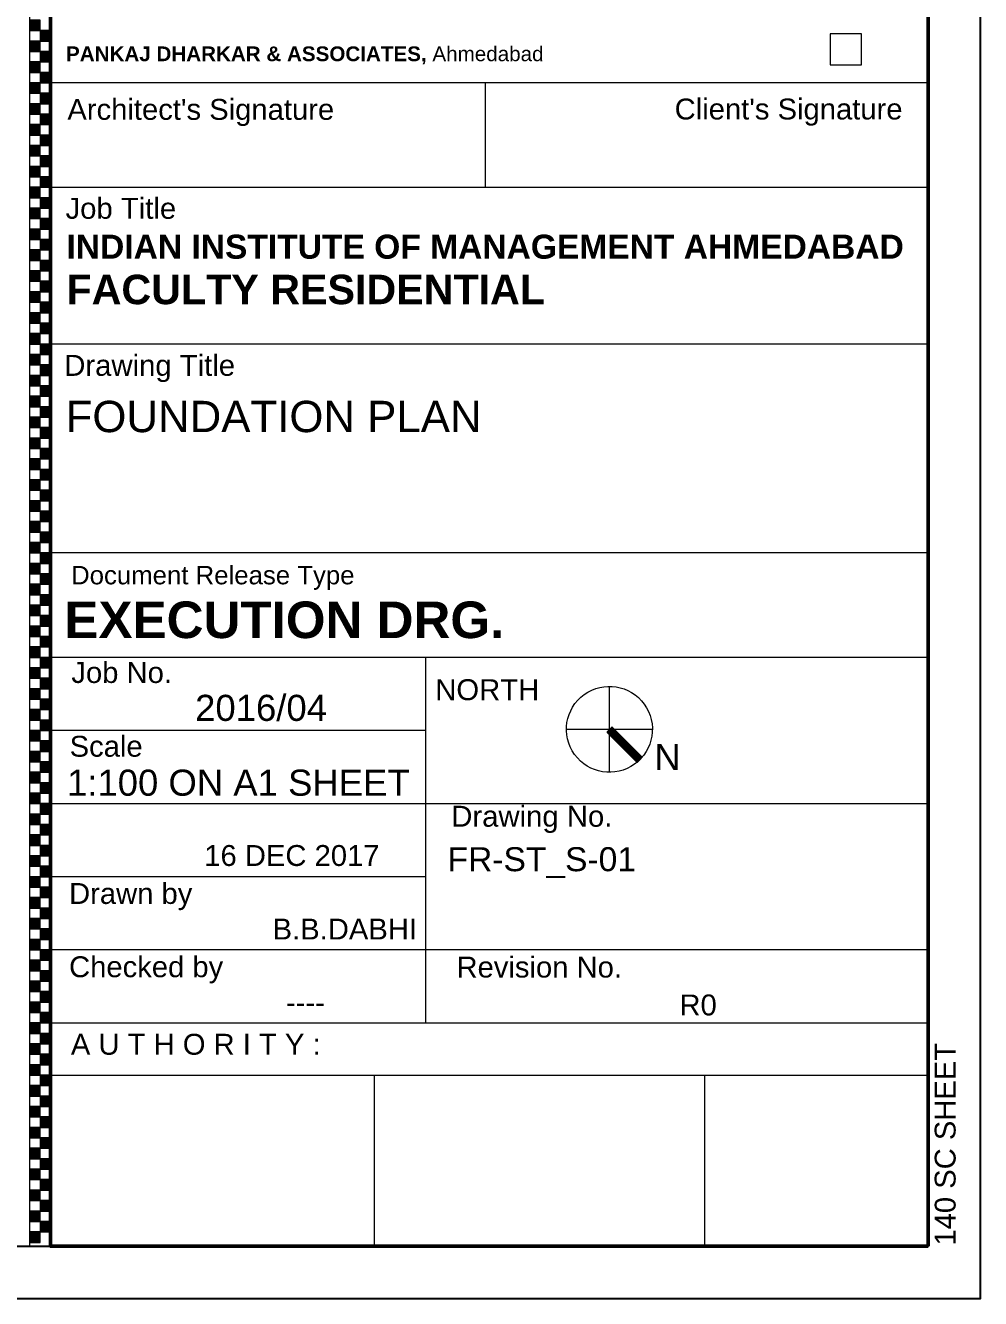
# Model space of a CAD drawing. Extents: x -200722 to 834823, y -494970 to 88783.
# Drawn here: x 327616 to 340413, y -18416 to -1353 of the extents above; entities that cross this region are included whole.
import ezdxf

# ---------------------------------------------------------------- set-up
doc = ezdxf.new("R2010")
doc.units = 0
doc.header["$LTSCALE"] = 100
doc.header["$MEASUREMENT"] = 0
doc.layers.get('0').update_dxf_attribs({"linetype": 'CONTINUOUS'})
doc.layers.get('DEFPOINTS').update_dxf_attribs({"linetype": 'CONTINUOUS'})
doc.layers.add('9_TITLE TEXT', color=7, linetype='CONTINUOUS', lineweight=20)
doc.styles.add('SANSSERIF', font='SAS_____.pfb', dxfattribs={"height": 325})
doc.styles.add('TITLES', font='arial.ttf')

# ---------------------------------------------------------------- blocks, each defined once
blk = doc.blocks.new('TITLE CHAIN')
at = {"layer": '9_TITLE TEXT'}
h = blk.add_hatch(color=256, dxfattribs=at)
h.dxf.hatch_style = 1
h.paths.add_polyline_path([(0, -467.62), (1, -467.62), (1, -466.62), (0, -466.62)])
h = blk.add_hatch(color=256, dxfattribs=at)
h.dxf.hatch_style = 1
h.paths.add_polyline_path([(1, -468.62), (2, -468.62), (2, -467.62), (1, -467.62)])
h = blk.add_hatch(color=256, dxfattribs=at)
h.dxf.hatch_style = 1
h.paths.add_polyline_path([(0, -469.62), (1, -469.62), (1, -468.62), (0, -468.62)])
h = blk.add_hatch(color=256, dxfattribs=at)
h.dxf.hatch_style = 1
h.paths.add_polyline_path([(1, -470.62), (2, -470.62), (2, -469.62), (1, -469.62)])
h = blk.add_hatch(color=256, dxfattribs=at)
h.dxf.hatch_style = 1
h.paths.add_polyline_path([(0, -471.62), (1, -471.62), (1, -470.62), (0, -470.62)])
h = blk.add_hatch(color=256, dxfattribs=at)
h.dxf.hatch_style = 1
h.paths.add_polyline_path([(1, -472.62), (2, -472.62), (2, -471.62), (1, -471.62)])
h = blk.add_hatch(color=256, dxfattribs=at)
h.dxf.hatch_style = 1
h.paths.add_polyline_path([(0, -473.62), (1, -473.62), (1, -472.62), (0, -472.62)])
h = blk.add_hatch(color=256, dxfattribs=at)
h.dxf.hatch_style = 1
h.paths.add_polyline_path([(1, -474.62), (2, -474.62), (2, -473.62), (1, -473.62)])
h = blk.add_hatch(color=256, dxfattribs=at)
h.dxf.hatch_style = 1
h.paths.add_polyline_path([(0, -475.62), (1, -475.62), (1, -474.62), (0, -474.62)])
h = blk.add_hatch(color=256, dxfattribs=at)
h.dxf.hatch_style = 1
h.paths.add_polyline_path([(1, -476.62), (2, -476.62), (2, -475.62), (1, -475.62)])
h = blk.add_hatch(color=256, dxfattribs=at)
h.dxf.hatch_style = 1
h.paths.add_polyline_path([(0, -477.62), (1, -477.62), (1, -476.62), (0, -476.62)])
h = blk.add_hatch(color=256, dxfattribs=at)
h.dxf.hatch_style = 1
h.paths.add_polyline_path([(1, -478.62), (2, -478.62), (2, -477.62), (1, -477.62)])
h = blk.add_hatch(color=256, dxfattribs=at)
h.dxf.hatch_style = 1
h.paths.add_polyline_path([(0, -479.62), (1, -479.62), (1, -478.62), (0, -478.62)])
h = blk.add_hatch(color=256, dxfattribs=at)
h.dxf.hatch_style = 1
h.paths.add_polyline_path([(1, -480.62), (2, -480.62), (2, -479.62), (1, -479.62)])
h = blk.add_hatch(color=256, dxfattribs=at)
h.dxf.hatch_style = 1
h.paths.add_polyline_path([(0, -481.62), (1, -481.62), (1, -480.62), (0, -480.62)])
h = blk.add_hatch(color=256, dxfattribs=at)
h.dxf.hatch_style = 1
h.paths.add_polyline_path([(0, -483.62), (1, -483.62), (1, -482.62), (0, -482.62)])
h = blk.add_hatch(color=256, dxfattribs=at)
h.dxf.hatch_style = 1
h.paths.add_polyline_path([(1, -482.62), (2, -482.62), (2, -481.62), (1, -481.62)])
h = blk.add_hatch(color=256, dxfattribs=at)
h.dxf.hatch_style = 1
h.paths.add_polyline_path([(1, -484.62), (2, -484.62), (2, -483.62), (1, -483.62)])
h = blk.add_hatch(color=256, dxfattribs=at)
h.dxf.hatch_style = 1
h.paths.add_polyline_path([(0, -485.62), (1, -485.62), (1, -484.62), (0, -484.62)])
h = blk.add_hatch(color=256, dxfattribs=at)
h.dxf.hatch_style = 1
h.paths.add_polyline_path([(1, -486.62), (2, -486.62), (2, -485.62), (1, -485.62)])
h = blk.add_hatch(color=256, dxfattribs=at)
h.dxf.hatch_style = 1
h.paths.add_polyline_path([(0, -487.62), (1, -487.62), (1, -486.62), (0, -486.62)])
h = blk.add_hatch(color=256, dxfattribs=at)
h.dxf.hatch_style = 1
h.paths.add_polyline_path([(0, -489.62), (1, -489.62), (1, -488.62), (0, -488.62)])
h = blk.add_hatch(color=256, dxfattribs=at)
h.dxf.hatch_style = 1
h.paths.add_polyline_path([(1, -488.62), (2, -488.62), (2, -487.62), (1, -487.62)])
h = blk.add_hatch(color=256, dxfattribs=at)
h.dxf.hatch_style = 1
h.paths.add_polyline_path([(1, -490.62), (2, -490.62), (2, -489.62), (1, -489.62)])
h = blk.add_hatch(color=256, dxfattribs=at)
h.dxf.hatch_style = 1
h.paths.add_polyline_path([(0, -491.62), (1, -491.62), (1, -490.62), (0, -490.62)])
h = blk.add_hatch(color=256, dxfattribs=at)
h.dxf.hatch_style = 1
h.paths.add_polyline_path([(1, -492.62), (2, -492.62), (2, -491.62), (1, -491.62)])
h = blk.add_hatch(color=256, dxfattribs=at)
h.dxf.hatch_style = 1
h.paths.add_polyline_path([(0, -493.62), (1, -493.62), (1, -492.62), (0, -492.62)])
h = blk.add_hatch(color=256, dxfattribs=at)
h.dxf.hatch_style = 1
h.paths.add_polyline_path([(0, -495.62), (1, -495.62), (1, -494.62), (0, -494.62)])
h = blk.add_hatch(color=256, dxfattribs=at)
h.dxf.hatch_style = 1
h.paths.add_polyline_path([(1, -494.62), (2, -494.62), (2, -493.62), (1, -493.62)])
h = blk.add_hatch(color=256, dxfattribs=at)
h.dxf.hatch_style = 1
h.paths.add_polyline_path([(1, -496.62), (2, -496.62), (2, -495.62), (1, -495.62)])
h = blk.add_hatch(color=256, dxfattribs=at)
h.dxf.hatch_style = 1
h.paths.add_polyline_path([(0, -497.62), (1, -497.62), (1, -496.62), (0, -496.62)])
h = blk.add_hatch(color=256, dxfattribs=at)
h.dxf.hatch_style = 1
h.paths.add_polyline_path([(1, -498.62), (2, -498.62), (2, -497.62), (1, -497.62)])
h = blk.add_hatch(color=256, dxfattribs=at)
h.dxf.hatch_style = 1
h.paths.add_polyline_path([(0, -499.62), (1, -499.62), (1, -498.62), (0, -498.62)])
h = blk.add_hatch(color=256, dxfattribs=at)
h.dxf.hatch_style = 1
h.paths.add_polyline_path([(1, -500.62), (2, -500.62), (2, -499.62), (1, -499.62)])
h = blk.add_hatch(color=256, dxfattribs=at)
h.dxf.hatch_style = 1
h.paths.add_polyline_path([(0, -501.62), (1, -501.62), (1, -500.62), (0, -500.62)])
h = blk.add_hatch(color=256, dxfattribs=at)
h.dxf.hatch_style = 1
h.paths.add_polyline_path([(1, -502.62), (2, -502.62), (2, -501.62), (1, -501.62)])
h = blk.add_hatch(color=256, dxfattribs=at)
h.dxf.hatch_style = 1
h.paths.add_polyline_path([(0, -503.62), (1, -503.62), (1, -502.62), (0, -502.62)])
h = blk.add_hatch(color=256, dxfattribs=at)
h.dxf.hatch_style = 1
h.paths.add_polyline_path([(1, -504.62), (2, -504.62), (2, -503.62), (1, -503.62)])
h = blk.add_hatch(color=256, dxfattribs=at)
h.dxf.hatch_style = 1
h.paths.add_polyline_path([(0, -505.62), (1, -505.62), (1, -504.62), (0, -504.62)])
h = blk.add_hatch(color=256, dxfattribs=at)
h.dxf.hatch_style = 1
h.paths.add_polyline_path([(1, -506.62), (2, -506.62), (2, -505.62), (1, -505.62)])
h = blk.add_hatch(color=256, dxfattribs=at)
h.dxf.hatch_style = 1
h.paths.add_polyline_path([(0, -507.62), (1, -507.62), (1, -506.62), (0, -506.62)])
h = blk.add_hatch(color=256, dxfattribs=at)
h.dxf.hatch_style = 1
h.paths.add_polyline_path([(1, -508.62), (2, -508.62), (2, -507.62), (1, -507.62)])
h = blk.add_hatch(color=256, dxfattribs=at)
h.dxf.hatch_style = 1
h.paths.add_polyline_path([(0, -509.62), (1, -509.62), (1, -508.62), (0, -508.62)])
h = blk.add_hatch(color=256, dxfattribs=at)
h.dxf.hatch_style = 1
h.paths.add_polyline_path([(0, -511.62), (1, -511.62), (1, -510.62), (0, -510.62)])
h = blk.add_hatch(color=256, dxfattribs=at)
h.dxf.hatch_style = 1
h.paths.add_polyline_path([(1, -510.62), (2, -510.62), (2, -509.62), (1, -509.62)])
h = blk.add_hatch(color=256, dxfattribs=at)
h.dxf.hatch_style = 1
h.paths.add_polyline_path([(1, -512.62), (2, -512.62), (2, -511.62), (1, -511.62)])
h = blk.add_hatch(color=256, dxfattribs=at)
h.dxf.hatch_style = 1
h.paths.add_polyline_path([(0, -513.62), (1, -513.62), (1, -512.62), (0, -512.62)])
h = blk.add_hatch(color=256, dxfattribs=at)
h.dxf.hatch_style = 1
h.paths.add_polyline_path([(1, -514.62), (2, -514.62), (2, -513.62), (1, -513.62)])
h = blk.add_hatch(color=256, dxfattribs=at)
h.dxf.hatch_style = 1
h.paths.add_polyline_path([(0, -515.62), (1, -515.62), (1, -514.62), (0, -514.62)])
h = blk.add_hatch(color=256, dxfattribs=at)
h.dxf.hatch_style = 1
h.paths.add_polyline_path([(0, -517.62), (1, -517.62), (1, -516.62), (0, -516.62)])
h = blk.add_hatch(color=256, dxfattribs=at)
h.dxf.hatch_style = 1
h.paths.add_polyline_path([(1, -516.62), (2, -516.62), (2, -515.62), (1, -515.62)])
h = blk.add_hatch(color=256, dxfattribs=at)
h.dxf.hatch_style = 1
h.paths.add_polyline_path([(1, -518.62), (2, -518.62), (2, -517.62), (1, -517.62)])
h = blk.add_hatch(color=256, dxfattribs=at)
h.dxf.hatch_style = 1
h.paths.add_polyline_path([(0, -519.62), (1, -519.62), (1, -518.62), (0, -518.62)])
h = blk.add_hatch(color=256, dxfattribs=at)
h.dxf.hatch_style = 1
h.paths.add_polyline_path([(1, -520.62), (2, -520.62), (2, -519.62), (1, -519.62)])
h = blk.add_hatch(color=256, dxfattribs=at)
h.dxf.hatch_style = 1
h.paths.add_polyline_path([(0, -521.62), (1, -521.62), (1, -520.62), (0, -520.62)])
h = blk.add_hatch(color=256, dxfattribs=at)
h.dxf.hatch_style = 1
h.paths.add_polyline_path([(1, -522.62), (2, -522.62), (2, -521.62), (1, -521.62)])
h = blk.add_hatch(color=256, dxfattribs=at)
h.dxf.hatch_style = 1
h.paths.add_polyline_path([(0, -523.62), (1, -523.62), (1, -522.62), (0, -522.62)])
h = blk.add_hatch(color=256, dxfattribs=at)
h.dxf.hatch_style = 1
h.paths.add_polyline_path([(1, -524.62), (2, -524.62), (2, -523.62), (1, -523.62)])
h = blk.add_hatch(color=256, dxfattribs=at)
h.dxf.hatch_style = 1
h.paths.add_polyline_path([(0, -525.62), (1, -525.62), (1, -524.62), (0, -524.62)])
h = blk.add_hatch(color=256, dxfattribs=at)
h.dxf.hatch_style = 1
h.paths.add_polyline_path([(1, -526.62), (2, -526.62), (2, -525.62), (1, -525.62)])
h = blk.add_hatch(color=256, dxfattribs=at)
h.dxf.hatch_style = 1
h.paths.add_polyline_path([(0, -527.62), (1, -527.62), (1, -526.62), (0, -526.62)])
h = blk.add_hatch(color=256, dxfattribs=at)
h.dxf.hatch_style = 1
h.paths.add_polyline_path([(1, -528.62), (2, -528.62), (2, -527.62), (1, -527.62)])
h = blk.add_hatch(color=256, dxfattribs=at)
h.dxf.hatch_style = 1
h.paths.add_polyline_path([(0, -529.62), (1, -529.62), (1, -528.62), (0, -528.62)])
h = blk.add_hatch(color=256, dxfattribs=at)
h.dxf.hatch_style = 1
h.paths.add_polyline_path([(1, -530.62), (2, -530.62), (2, -529.62), (1, -529.62)])
h = blk.add_hatch(color=256, dxfattribs=at)
h.dxf.hatch_style = 1
h.paths.add_polyline_path([(0, -531.62), (1, -531.62), (1, -530.62), (0, -530.62)])
h = blk.add_hatch(color=256, dxfattribs=at)
h.dxf.hatch_style = 1
h.paths.add_polyline_path([(1, -532.62), (2, -532.62), (2, -531.62), (1, -531.62)])
h = blk.add_hatch(color=256, dxfattribs=at)
h.dxf.hatch_style = 1
h.paths.add_polyline_path([(0, -533.62), (1, -533.62), (1, -532.62), (0, -532.62)])
h = blk.add_hatch(color=256, dxfattribs=at)
h.dxf.hatch_style = 1
h.paths.add_polyline_path([(1, -534.62), (2, -534.62), (2, -533.62), (1, -533.62)])
h = blk.add_hatch(color=256, dxfattribs=at)
h.dxf.hatch_style = 1
h.paths.add_polyline_path([(0, -535.62), (1, -535.62), (1, -534.62), (0, -534.62)])
h = blk.add_hatch(color=256, dxfattribs=at)
h.dxf.hatch_style = 1
h.paths.add_polyline_path([(1, -536.62), (2, -536.62), (2, -535.62), (1, -535.62)])
h = blk.add_hatch(color=256, dxfattribs=at)
h.dxf.hatch_style = 1
h.paths.add_polyline_path([(0, -537.62), (1, -537.62), (1, -536.62), (0, -536.62)])
h = blk.add_hatch(color=256, dxfattribs=at)
h.dxf.hatch_style = 1
h.paths.add_polyline_path([(0, -539.62), (1, -539.62), (1, -538.62), (0, -538.62)])
h = blk.add_hatch(color=256, dxfattribs=at)
h.dxf.hatch_style = 1
h.paths.add_polyline_path([(1, -538.62), (2, -538.62), (2, -537.62), (1, -537.62)])
h = blk.add_hatch(color=256, dxfattribs=at)
h.dxf.hatch_style = 1
h.paths.add_polyline_path([(1, -540.62), (2, -540.62), (2, -539.62), (1, -539.62)])
h = blk.add_hatch(color=256, dxfattribs=at)
h.dxf.hatch_style = 1
h.paths.add_polyline_path([(0, -541.62), (1, -541.62), (1, -540.62), (0, -540.62)])
h = blk.add_hatch(color=256, dxfattribs=at)
h.dxf.hatch_style = 1
h.paths.add_polyline_path([(1, -542.62), (2, -542.62), (2, -541.62), (1, -541.62)])
h = blk.add_hatch(color=256, dxfattribs=at)
h.dxf.hatch_style = 1
h.paths.add_polyline_path([(0, -543.62), (1, -543.62), (1, -542.62), (0, -542.62)])
h = blk.add_hatch(color=256, dxfattribs=at)
h.dxf.hatch_style = 1
h.paths.add_polyline_path([(0, -545.62), (1, -545.62), (1, -544.62), (0, -544.62)])
h = blk.add_hatch(color=256, dxfattribs=at)
h.dxf.hatch_style = 1
h.paths.add_polyline_path([(1, -544.62), (2, -544.62), (2, -543.62), (1, -543.62)])
h = blk.add_hatch(color=256, dxfattribs=at)
h.dxf.hatch_style = 1
h.paths.add_polyline_path([(1, -546.62), (2, -546.62), (2, -545.62), (1, -545.62)])
h = blk.add_hatch(color=256, dxfattribs=at)
h.dxf.hatch_style = 1
h.paths.add_polyline_path([(0, -547.62), (1, -547.62), (1, -546.62), (0, -546.62)])
h = blk.add_hatch(color=256, dxfattribs=at)
h.dxf.hatch_style = 1
h.paths.add_polyline_path([(1, -548.62), (2, -548.62), (2, -547.62), (1, -547.62)])
h = blk.add_hatch(color=256, dxfattribs=at)
h.dxf.hatch_style = 1
h.paths.add_polyline_path([(0, -549.62), (1, -549.62), (1, -548.62), (0, -548.62)])
h = blk.add_hatch(color=256, dxfattribs=at)
h.dxf.hatch_style = 1
h.paths.add_polyline_path([(1, -550.62), (2, -550.62), (2, -549.62), (1, -549.62)])
h = blk.add_hatch(color=256, dxfattribs=at)
h.dxf.hatch_style = 1
h.paths.add_polyline_path([(0, -551.62), (1, -551.62), (1, -550.62), (0, -550.62)])
h = blk.add_hatch(color=256, dxfattribs=at)
h.dxf.hatch_style = 1
h.paths.add_polyline_path([(1, -552.62), (2, -552.62), (2, -551.62), (1, -551.62)])
h = blk.add_hatch(color=256, dxfattribs=at)
h.dxf.hatch_style = 1
h.paths.add_polyline_path([(0, -553.62), (1, -553.62), (1, -552.62), (0, -552.62)])
h = blk.add_hatch(color=256, dxfattribs=at)
h.dxf.hatch_style = 1
h.paths.add_polyline_path([(1, -554.62), (2, -554.62), (2, -553.62), (1, -553.62)])
h = blk.add_hatch(color=256, dxfattribs=at)
h.dxf.hatch_style = 1
h.paths.add_polyline_path([(0, -555.62), (1, -555.62), (1, -554.62), (0, -554.62)])
h = blk.add_hatch(color=256, dxfattribs=at)
h.dxf.hatch_style = 1
h.paths.add_polyline_path([(1, -556.62), (2, -556.62), (2, -555.62), (1, -555.62)])
h = blk.add_hatch(color=256, dxfattribs=at)
h.dxf.hatch_style = 1
h.paths.add_polyline_path([(0, -557.62), (1, -557.62), (1, -556.62), (0, -556.62)])
h = blk.add_hatch(color=256, dxfattribs=at)
h.dxf.hatch_style = 1
h.paths.add_polyline_path([(1, -558.62), (2, -558.62), (2, -557.62), (1, -557.62)])
h = blk.add_hatch(color=256, dxfattribs=at)
h.dxf.hatch_style = 1
h.paths.add_polyline_path([(0, -559.62), (1, -559.62), (1, -558.62), (0, -558.62)])
h = blk.add_hatch(color=256, dxfattribs=at)
h.dxf.hatch_style = 1
h.paths.add_polyline_path([(0, -561.62), (1, -561.62), (1, -560.62), (0, -560.62)])
h = blk.add_hatch(color=256, dxfattribs=at)
h.dxf.hatch_style = 1
h.paths.add_polyline_path([(1, -560.62), (2, -560.62), (2, -559.62), (1, -559.62)])
h = blk.add_hatch(color=256, dxfattribs=at)
h.dxf.hatch_style = 1
h.paths.add_polyline_path([(1, -562.62), (2, -562.62), (2, -561.62), (1, -561.62)])
h = blk.add_hatch(color=256, dxfattribs=at)
h.dxf.hatch_style = 1
h.paths.add_polyline_path([(0, -563.62), (1, -563.62), (1, -562.62), (0, -562.62)])
h = blk.add_hatch(color=256, dxfattribs=at)
h.dxf.hatch_style = 1
h.paths.add_polyline_path([(1, -564.62), (2, -564.62), (2, -563.62), (1, -563.62)])
h = blk.add_hatch(color=256, dxfattribs=at)
h.dxf.hatch_style = 1
h.paths.add_polyline_path([(0, -565.62), (1, -565.62), (1, -564.62), (0, -564.62)])
h = blk.add_hatch(color=256, dxfattribs=at)
h.dxf.hatch_style = 1
h.paths.add_polyline_path([(0, -567.62), (1, -567.62), (1, -566.62), (0, -566.62)])
h = blk.add_hatch(color=256, dxfattribs=at)
h.dxf.hatch_style = 1
h.paths.add_polyline_path([(1, -566.62), (2, -566.62), (2, -565.62), (1, -565.62)])
h = blk.add_hatch(color=256, dxfattribs=at)
h.dxf.hatch_style = 1
h.paths.add_polyline_path([(1, -568.62), (2, -568.62), (2, -567.62), (1, -567.62)])
h = blk.add_hatch(color=256, dxfattribs=at)
h.dxf.hatch_style = 1
h.paths.add_polyline_path([(0, -569.62), (1, -569.62), (1, -568.62), (0, -568.62)])
h = blk.add_hatch(color=256, dxfattribs=at)
h.dxf.hatch_style = 1
h.paths.add_polyline_path([(1, -570.62), (2, -570.62), (2, -569.62), (1, -569.62)])
h = blk.add_hatch(color=256, dxfattribs=at)
h.dxf.hatch_style = 1
h.paths.add_polyline_path([(0, -571.62), (1, -571.62), (1, -570.62), (0, -570.62)])
h = blk.add_hatch(color=256, dxfattribs=at)
h.dxf.hatch_style = 1
h.paths.add_polyline_path([(0, -573.62), (1, -573.62), (1, -572.62), (0, -572.62)])
h = blk.add_hatch(color=256, dxfattribs=at)
h.dxf.hatch_style = 1
h.paths.add_polyline_path([(1, -572.62), (2, -572.62), (2, -571.62), (1, -571.62)])
h = blk.add_hatch(color=256, dxfattribs=at)
h.dxf.hatch_style = 1
h.paths.add_polyline_path([(1, -574.62), (2, -574.62), (2, -573.62), (1, -573.62)])
h = blk.add_hatch(color=256, dxfattribs=at)
h.dxf.hatch_style = 1
h.paths.add_polyline_path([(0, -575.62), (1, -575.62), (1, -574.62), (0, -574.62)])
h = blk.add_hatch(color=256, dxfattribs=at)
h.dxf.hatch_style = 1
h.paths.add_polyline_path([(1, -576.62), (2, -576.62), (2, -575.62), (1, -575.62)])
h = blk.add_hatch(color=256, dxfattribs=at)
h.dxf.hatch_style = 1
h.paths.add_polyline_path([(0, -577.62), (1, -577.62), (1, -576.62), (0, -576.62)])
h = blk.add_hatch(color=256, dxfattribs=at)
h.dxf.hatch_style = 1
h.paths.add_polyline_path([(1, -578.62), (2, -578.62), (2, -577.62), (1, -577.62)])
h = blk.add_hatch(color=256, dxfattribs=at)
h.dxf.hatch_style = 1
h.paths.add_polyline_path([(0, -579.62), (1, -579.62), (1, -578.62), (0, -578.62)])
h = blk.add_hatch(color=256, dxfattribs=at)
h.dxf.hatch_style = 1
h.paths.add_polyline_path([(1, -580.62), (2, -580.62), (2, -579.62), (1, -579.62)])
h = blk.add_hatch(color=256, dxfattribs=at)
h.dxf.hatch_style = 1
h.paths.add_polyline_path([(0, -581.62), (1, -581.62), (1, -580.62), (0, -580.62)])
h = blk.add_hatch(color=256, dxfattribs=at)
h.dxf.hatch_style = 1
h.paths.add_polyline_path([(1, -582.62), (2, -582.62), (2, -581.62), (1, -581.62)])
h = blk.add_hatch(color=256, dxfattribs=at)
h.dxf.hatch_style = 1
h.paths.add_polyline_path([(0, -583.62), (1, -583.62), (1, -582.62), (0, -582.62)])
for p, q in [((0, -584), (0, 0)), ((2, -584), (2, 0))]:
    blk.add_line(p, q, dxfattribs=at)
for points in [[(0, -467.62), (1, -467.62), (1, -466.62), (0, -466.62)], [(1, -468.62), (2, -468.62), (2, -467.62), (1, -467.62)], [(0, -469.62), (1, -469.62), (1, -468.62), (0, -468.62)], [(1, -470.62), (2, -470.62), (2, -469.62), (1, -469.62)], [(0, -471.62), (1, -471.62), (1, -470.62), (0, -470.62)], [(1, -472.62), (2, -472.62), (2, -471.62), (1, -471.62)], [(0, -473.62), (1, -473.62), (1, -472.62), (0, -472.62)], [(1, -474.62), (2, -474.62), (2, -473.62), (1, -473.62)], [(0, -475.62), (1, -475.62), (1, -474.62), (0, -474.62)], [(1, -476.62), (2, -476.62), (2, -475.62), (1, -475.62)], [(0, -477.62), (1, -477.62), (1, -476.62), (0, -476.62)], [(1, -478.62), (2, -478.62), (2, -477.62), (1, -477.62)], [(0, -479.62), (1, -479.62), (1, -478.62), (0, -478.62)], [(1, -480.62), (2, -480.62), (2, -479.62), (1, -479.62)], [(0, -481.62), (1, -481.62), (1, -480.62), (0, -480.62)], [(0, -483.62), (1, -483.62), (1, -482.62), (0, -482.62)], [(1, -482.62), (2, -482.62), (2, -481.62), (1, -481.62)], [(1, -484.62), (2, -484.62), (2, -483.62), (1, -483.62)], [(0, -485.62), (1, -485.62), (1, -484.62), (0, -484.62)], [(1, -486.62), (2, -486.62), (2, -485.62), (1, -485.62)], [(0, -487.62), (1, -487.62), (1, -486.62), (0, -486.62)], [(0, -489.62), (1, -489.62), (1, -488.62), (0, -488.62)], [(1, -488.62), (2, -488.62), (2, -487.62), (1, -487.62)], [(1, -490.62), (2, -490.62), (2, -489.62), (1, -489.62)], [(0, -491.62), (1, -491.62), (1, -490.62), (0, -490.62)], [(1, -492.62), (2, -492.62), (2, -491.62), (1, -491.62)], [(0, -493.62), (1, -493.62), (1, -492.62), (0, -492.62)], [(0, -495.62), (1, -495.62), (1, -494.62), (0, -494.62)], [(1, -494.62), (2, -494.62), (2, -493.62), (1, -493.62)], [(1, -496.62), (2, -496.62), (2, -495.62), (1, -495.62)], [(0, -497.62), (1, -497.62), (1, -496.62), (0, -496.62)], [(1, -498.62), (2, -498.62), (2, -497.62), (1, -497.62)], [(0, -499.62), (1, -499.62), (1, -498.62), (0, -498.62)], [(1, -500.62), (2, -500.62), (2, -499.62), (1, -499.62)], [(0, -501.62), (1, -501.62), (1, -500.62), (0, -500.62)], [(1, -502.62), (2, -502.62), (2, -501.62), (1, -501.62)], [(0, -503.62), (1, -503.62), (1, -502.62), (0, -502.62)], [(1, -504.62), (2, -504.62), (2, -503.62), (1, -503.62)], [(0, -505.62), (1, -505.62), (1, -504.62), (0, -504.62)], [(1, -506.62), (2, -506.62), (2, -505.62), (1, -505.62)], [(0, -507.62), (1, -507.62), (1, -506.62), (0, -506.62)], [(1, -508.62), (2, -508.62), (2, -507.62), (1, -507.62)], [(0, -509.62), (1, -509.62), (1, -508.62), (0, -508.62)], [(0, -511.62), (1, -511.62), (1, -510.62), (0, -510.62)], [(1, -510.62), (2, -510.62), (2, -509.62), (1, -509.62)], [(1, -512.62), (2, -512.62), (2, -511.62), (1, -511.62)], [(0, -513.62), (1, -513.62), (1, -512.62), (0, -512.62)], [(1, -514.62), (2, -514.62), (2, -513.62), (1, -513.62)], [(0, -515.62), (1, -515.62), (1, -514.62), (0, -514.62)], [(0, -517.62), (1, -517.62), (1, -516.62), (0, -516.62)], [(1, -516.62), (2, -516.62), (2, -515.62), (1, -515.62)], [(1, -518.62), (2, -518.62), (2, -517.62), (1, -517.62)], [(0, -519.62), (1, -519.62), (1, -518.62), (0, -518.62)], [(1, -520.62), (2, -520.62), (2, -519.62), (1, -519.62)], [(0, -521.62), (1, -521.62), (1, -520.62), (0, -520.62)], [(1, -522.62), (2, -522.62), (2, -521.62), (1, -521.62)], [(0, -523.62), (1, -523.62), (1, -522.62), (0, -522.62)], [(1, -524.62), (2, -524.62), (2, -523.62), (1, -523.62)], [(0, -525.62), (1, -525.62), (1, -524.62), (0, -524.62)], [(1, -526.62), (2, -526.62), (2, -525.62), (1, -525.62)], [(0, -527.62), (1, -527.62), (1, -526.62), (0, -526.62)], [(1, -528.62), (2, -528.62), (2, -527.62), (1, -527.62)], [(0, -529.62), (1, -529.62), (1, -528.62), (0, -528.62)], [(1, -530.62), (2, -530.62), (2, -529.62), (1, -529.62)], [(0, -531.62), (1, -531.62), (1, -530.62), (0, -530.62)], [(1, -532.62), (2, -532.62), (2, -531.62), (1, -531.62)], [(0, -533.62), (1, -533.62), (1, -532.62), (0, -532.62)], [(1, -534.62), (2, -534.62), (2, -533.62), (1, -533.62)], [(0, -535.62), (1, -535.62), (1, -534.62), (0, -534.62)], [(1, -536.62), (2, -536.62), (2, -535.62), (1, -535.62)], [(0, -537.62), (1, -537.62), (1, -536.62), (0, -536.62)], [(0, -539.62), (1, -539.62), (1, -538.62), (0, -538.62)], [(1, -538.62), (2, -538.62), (2, -537.62), (1, -537.62)], [(1, -540.62), (2, -540.62), (2, -539.62), (1, -539.62)], [(0, -541.62), (1, -541.62), (1, -540.62), (0, -540.62)], [(1, -542.62), (2, -542.62), (2, -541.62), (1, -541.62)], [(0, -543.62), (1, -543.62), (1, -542.62), (0, -542.62)], [(0, -545.62), (1, -545.62), (1, -544.62), (0, -544.62)], [(1, -544.62), (2, -544.62), (2, -543.62), (1, -543.62)], [(1, -546.62), (2, -546.62), (2, -545.62), (1, -545.62)], [(0, -547.62), (1, -547.62), (1, -546.62), (0, -546.62)], [(1, -548.62), (2, -548.62), (2, -547.62), (1, -547.62)], [(0, -549.62), (1, -549.62), (1, -548.62), (0, -548.62)], [(1, -550.62), (2, -550.62), (2, -549.62), (1, -549.62)], [(0, -551.62), (1, -551.62), (1, -550.62), (0, -550.62)], [(1, -552.62), (2, -552.62), (2, -551.62), (1, -551.62)], [(0, -553.62), (1, -553.62), (1, -552.62), (0, -552.62)], [(1, -554.62), (2, -554.62), (2, -553.62), (1, -553.62)], [(0, -555.62), (1, -555.62), (1, -554.62), (0, -554.62)], [(1, -556.62), (2, -556.62), (2, -555.62), (1, -555.62)], [(0, -557.62), (1, -557.62), (1, -556.62), (0, -556.62)], [(1, -558.62), (2, -558.62), (2, -557.62), (1, -557.62)], [(0, -559.62), (1, -559.62), (1, -558.62), (0, -558.62)], [(0, -561.62), (1, -561.62), (1, -560.62), (0, -560.62)], [(1, -560.62), (2, -560.62), (2, -559.62), (1, -559.62)], [(1, -562.62), (2, -562.62), (2, -561.62), (1, -561.62)], [(0, -563.62), (1, -563.62), (1, -562.62), (0, -562.62)], [(1, -564.62), (2, -564.62), (2, -563.62), (1, -563.62)], [(0, -565.62), (1, -565.62), (1, -564.62), (0, -564.62)], [(0, -567.62), (1, -567.62), (1, -566.62), (0, -566.62)], [(1, -566.62), (2, -566.62), (2, -565.62), (1, -565.62)], [(1, -568.62), (2, -568.62), (2, -567.62), (1, -567.62)], [(0, -569.62), (1, -569.62), (1, -568.62), (0, -568.62)], [(1, -570.62), (2, -570.62), (2, -569.62), (1, -569.62)], [(0, -571.62), (1, -571.62), (1, -570.62), (0, -570.62)], [(0, -573.62), (1, -573.62), (1, -572.62), (0, -572.62)], [(1, -572.62), (2, -572.62), (2, -571.62), (1, -571.62)], [(1, -574.62), (2, -574.62), (2, -573.62), (1, -573.62)], [(0, -575.62), (1, -575.62), (1, -574.62), (0, -574.62)], [(1, -576.62), (2, -576.62), (2, -575.62), (1, -575.62)], [(0, -577.62), (1, -577.62), (1, -576.62), (0, -576.62)], [(1, -578.62), (2, -578.62), (2, -577.62), (1, -577.62)], [(0, -579.62), (1, -579.62), (1, -578.62), (0, -578.62)], [(1, -580.62), (2, -580.62), (2, -579.62), (1, -579.62)], [(0, -581.62), (1, -581.62), (1, -580.62), (0, -580.62)], [(1, -582.62), (2, -582.62), (2, -581.62), (1, -581.62)], [(0, -583.62), (1, -583.62), (1, -582.62), (0, -582.62)]]:
    blk.add_lwpolyline(points, close=True, dxfattribs=at)

msp = doc.modelspace()

# ---------------------------------------------------------------- hatches: boundary and pattern name
at = {"layer": '9_TITLE TEXT', "true_color": 0x000000}
h = msp.add_hatch(dxfattribs=at)
h.set_pattern_fill('ANSI31', color=18, scale=12.309963, angle=-44.98186, style=0)
h.set_pattern_definition([(0.0181435, (298019.9194, 19924.3472), (-0.000487264, 1.53874528), [])])
h.paths.add_polyline_path([(335474.6, -10752.1), (335881.1, -11158.3), (335846.3, -11193.2), (335439.8, -10786.9)])
h.paths.add_polyline_path([(335439.8, -10786.9), (335846.3, -11193.2), (335811.5, -11228), (335405, -10821.7)])

# ---------------------------------------------------------------- linework, layer by layer
at = {"color": 18, "ltscale": 0.4, "true_color": 0x000000}
msp.add_lwpolyline([(222672.7, 64744.5), (222672.7, -18415.5), (340412.7, -18415.5), (340412.7, 64744.5)], close=True, dxfattribs=at)
at = {"color": 18, "true_color": 0x000000}
msp.add_lwpolyline([(223372.7, -17715.5), (339712.7, -17715.5), (339712.7, 64044.5), (223372.7, 64044.5)], close=True, dxfattribs=at)
at = {"layer": '9_TITLE TEXT', "color": 18, "true_color": 0x000000}
for p, q in [((327672.7, -16823), (327672.7, 64044.5)), ((339712.7, -2123), (327952.7, -2123)), ((333778.4, -3523), (333778.4, -2123)), ((339712.7, -3523), (327952.7, -3523)), ((339712.7, -5623), (327952.7, -5623)), ((339712.7, -8423), (327952.7, -8423)), ((339712.7, -9823), (327952.7, -9823)), ((332981.8, -14723), (332981.8, -9823)), ((332981.8, -10803), (327952.7, -10803)), ((334864.5, -10786.6, -195.7), (336015.6, -10786.6, -195.7)), ((339712.7, -11783), (327952.7, -11783)), ((332981.8, -12763), (327952.7, -12763)), ((339704.1, -13743), (327952.7, -13743)), ((339704.1, -14723), (327952.7, -14723)), ((327952.7, -15423), (339704.1, -15423)), ((332287.1, -15423), (332287.1, -17715.5)), ((336713.7, -15423), (336713.7, -17715.5))]:
    msp.add_line(p, q, dxfattribs=at)
for points in [[(339712.7, 64044.5), (223372.7, 64044.5), (223372.7, -17715.5), (339712.7, -17715.5)], [(339712.7, 64044.5), (339712.7, -17715.5)]]:
    msp.add_lwpolyline(points, dxfattribs=at)
at = {"layer": '9_TITLE TEXT', "color": 18, "lineweight": 50, "true_color": 0x000000}
msp.add_lwpolyline([(339712.7, -17715.5), (327952.7, -17715.5), (327952.7, 64044.4), (339712.7, 64044.5)], close=True, dxfattribs=at)
at = {"layer": '9_TITLE TEXT', "color": 18, "true_color": 0x000000}
msp.add_lwpolyline([(338817, -1464.4), (338398.9, -1464.4), (338398.9, -1882.3), (338817, -1882.3)], close=True, dxfattribs=at)
at = {"layer": '9_TITLE TEXT', "color": 18, "true_color": 0x000000, "elevation": -195.7}
msp.add_lwpolyline([(335440.4, -11362.2), (335440.4, -10211.1)], dxfattribs=at)
at = {"layer": '9_TITLE TEXT', "color": 18, "true_color": 0x000000, "extrusion": (0.003844, 0.001202, 0.999992)}
msp.add_ellipse((335440.1, -10786.6, -389.1), major_axis=(465.8, 338.1, -2.2), ratio=1, start_param=1.569635, end_param=7.8528203, dxfattribs=at)

# ---------------------------------------------------------------- block references
at = {"color": 18, "true_color": 0x000000, "xscale": 140, "yscale": 140, "zscale": 140}
msp.add_blockref('TITLE CHAIN', (327672.7, 64044.5), dxfattribs=at)

# ---------------------------------------------------------------- texts
at = {"layer": '9_TITLE TEXT', "color": 18, "linetype": 'ByBlock', "true_color": 0x000000, "style": 'TITLES'}
for s, height, p in [('Job Title', 280.8, (328153, -3944.2)), ('Drawing Title', 280.805, (328136.1, -6048.9)), ('Job No.', 280, (328231.2, -10165.3)), ('NORTH', 280.8, (333106.1, -10395.8)), ('Scale', 280, (328207.8, -11153.7)), ('Drawing No.', 280.805, (333321.5, -12091.9)), ('Drawn by', 280, (328200.3, -13126.6)), ('Checked by', 280, (328200.3, -14108.9)), ('Revision No.', 280, (333391.2, -14113.2, 2.9)), ('A U T H O R I T Y :', 280, (328224.5, -15147.7))]:
    msp.add_text(s, height=height, dxfattribs=at).set_placement(p)
at = {"layer": '9_TITLE TEXT', "color": 18, "true_color": 0x000000, "style": 'TITLES'}
for s, height, p in [('2016/04', 350, (329889.1, -10673.9)), ('1:100 ON A1 SHEET', 350, (328172.5, -11676.6)), ('16 DEC 2017', 280, (330011.8, -12617.8)), ('B.B.DABHI', 280, (330927.7, -13603.4)), ('----', 280, (331107.2, -14586.9)), ('R0', 280, (336378.6, -14620.8, 2.9))]:
    msp.add_text(s, height=height, dxfattribs=at).set_placement(p)
at = {"layer": '9_TITLE TEXT', "color": 18, "true_color": 0x000000, "extrusion": (0.003844, 0.001202, 0.999992), "style": 'TITLES'}
msp.add_text('N', height=350, dxfattribs=at).set_placement((336040, -11335, 1082.5))
at = {"layer": '9_TITLE TEXT', "color": 18, "lineweight": -3, "true_color": 0x000000, "style": 'TITLES'}
msp.add_text('FR-ST_S-01', height=322, dxfattribs=at).set_placement((333271.8, -12688.3))
at = {"layer": '9_TITLE TEXT', "color": 18, "true_color": 0x000000, "attachment_point": 1}
for s, insert, char_height, width, style in [('{\\fArial|b0|i0|c0|p34;\\P\\pxsm1;\\fArial|b1|i0|c0|p34;\\H0.69613x;PANKAJ DHARKAR & ASSOCIATES, \\fArial|b0|i0|c0|p34;Ahmedabad}', (328159.5, -1160.7), 283.952, 12331.822, 'SANSSERIF'), ('{\\fArial|b1|i0|c0|p34;\\H0.93086x;INDIAN INSTITUTE OF MANAGEMENT AHMEDABAD\\H1.0743x; \\H1.1428x;FACULTY RESIDENTIAL}', (328165.7, -4156.9), 345.9153, 11410.643, 'TITLES'), ('FOUNDATION PLAN', (328153.7, -6383.7), 420, 11550.866, 'TITLES'), ('{\\fArial|b1|i0|c0|p34;EXECUTION DRG.}', (328137.7, -9073.7), 490, 11550.866, 'TITLES')]:
    msp.add_mtext(s, dxfattribs=dict(at, insert=insert, char_height=char_height, width=width, style=style))
at = {"layer": '9_TITLE TEXT', "color": 18, "linetype": 'ByBlock', "true_color": 0x000000, "attachment_point": 1, "style": 'TITLES'}
for s, insert, char_height, width in [("Architect's Signature", (328177.6, -2337.7), 280, 5600.799), ("Client's Signature", (336314.4, -2332.9), 280, 4050.114), ('Document Release Type', (328227, -8596.3), 247.082, 5230.86)]:
    msp.add_mtext(s, dxfattribs=dict(at, insert=insert, char_height=char_height, width=width))
at = {"layer": 'DEFPOINTS', "color": 18, "linetype": 'ByBlock', "true_color": 0x000000, "style": 'TITLES'}
msp.add_text('140 SC SHEET', height=280, rotation=90, dxfattribs=at).set_placement((340078.6, -17706))

doc.saveas('drawing.dxf')
